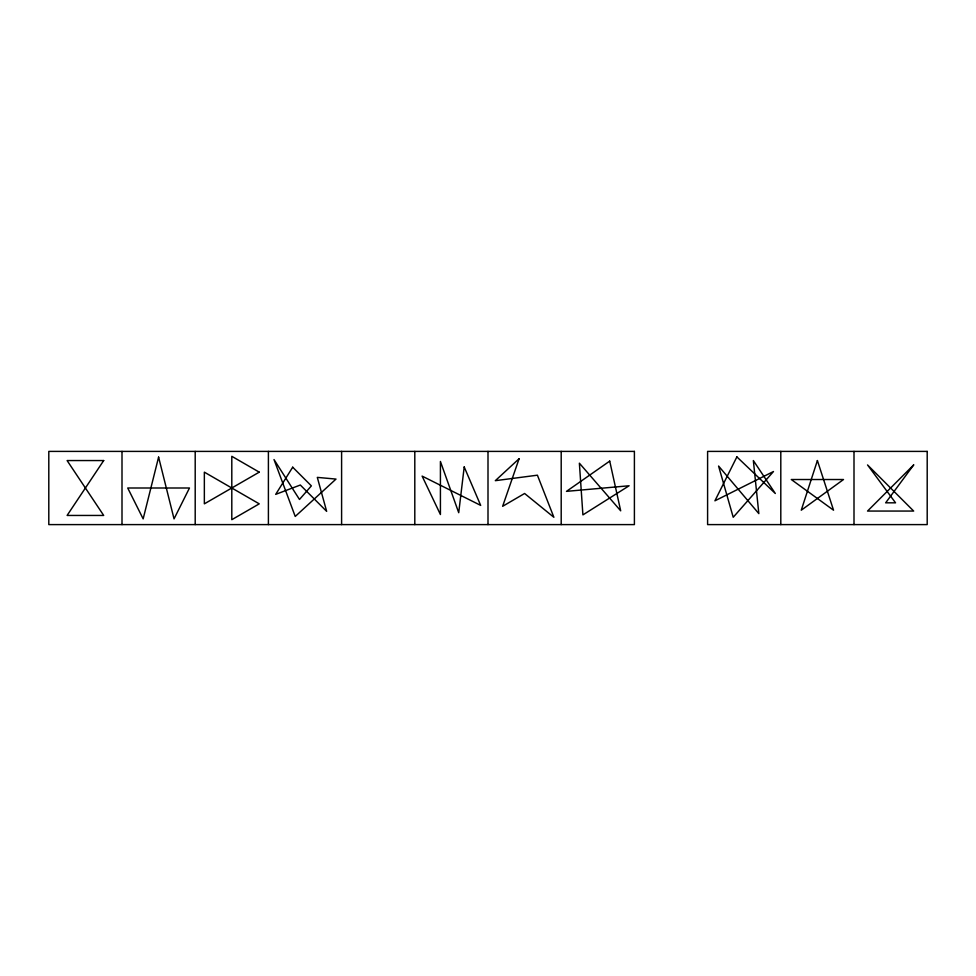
<?xml version="1.0" encoding="UTF-8"?>
<svg xmlns="http://www.w3.org/2000/svg" width="976" height="976" viewBox="0 0 976 976"><rect width="100%" height="100%" fill="white"/><g stroke="black" fill="none" stroke-linecap="round" stroke-linejoin="round"><path stroke-width="1.46" d="M854 451.4L854 524.6M780.8 451.4L780.8 524.6M561.2 451.4L561.2 524.6M488 451.4L488 524.6M414.8 451.4L414.8 524.6M341.6 451.4L341.6 524.6M268.4 451.4L268.4 524.6M195.2 451.4L195.2 524.6M122 451.4L122 524.6M464.21 466.955L458.72 512.705L440.42 461.465L440.42 514.535L422.12 476.105L480.68 505.385L464.21 466.955M158.6 457.122L143.155 518.878L127.722 488L189.478 488L174.045 518.878L158.6 457.122M817.4 460.55L801.259 510.204L843.508 479.521L791.292 479.521L833.541 510.204L817.4 460.55M519.11 458.72L502.64 506.3L524.6 493.49L553.88 517.28L537.41 475.19L495.32 480.68L519.11 458.72M736.88 456.89L714.92 500.81L773.48 471.53L733.22 517.28L718.58 466.04L758.84 513.62L753.35 460.55L775.31 493.49L736.88 456.89M292.69 467.199L275.696 494.368L300.327 485.023L326.655 511.351L317.31 477.386L336 479.082L295.228 516.45L274 459.55L299.486 499.468L311.368 485.877L292.69 467.199M103.7 460.55L67.1 515.45L103.7 515.45L67.1 460.55L103.7 460.55M913.658 464.942L885.659 502.823L895.541 502.823L867.542 464.942L913.658 511.058L867.542 511.058L913.658 464.942M609.719 461.111L566.483 491.355L629.117 485.767L582.904 514.889L579.378 463.185L620.687 510.826L609.719 461.111M259.25 472.152L204.35 503.848L204.35 472.152L259.25 503.848L231.8 519.696L231.8 456.304L259.25 472.152M634.4 451.4L48.8 451.4L48.8 524.6L634.4 524.6L634.4 451.4M927.2 451.4L707.6 451.4L707.6 524.6L927.2 524.6L927.2 451.4"/></g></svg>
